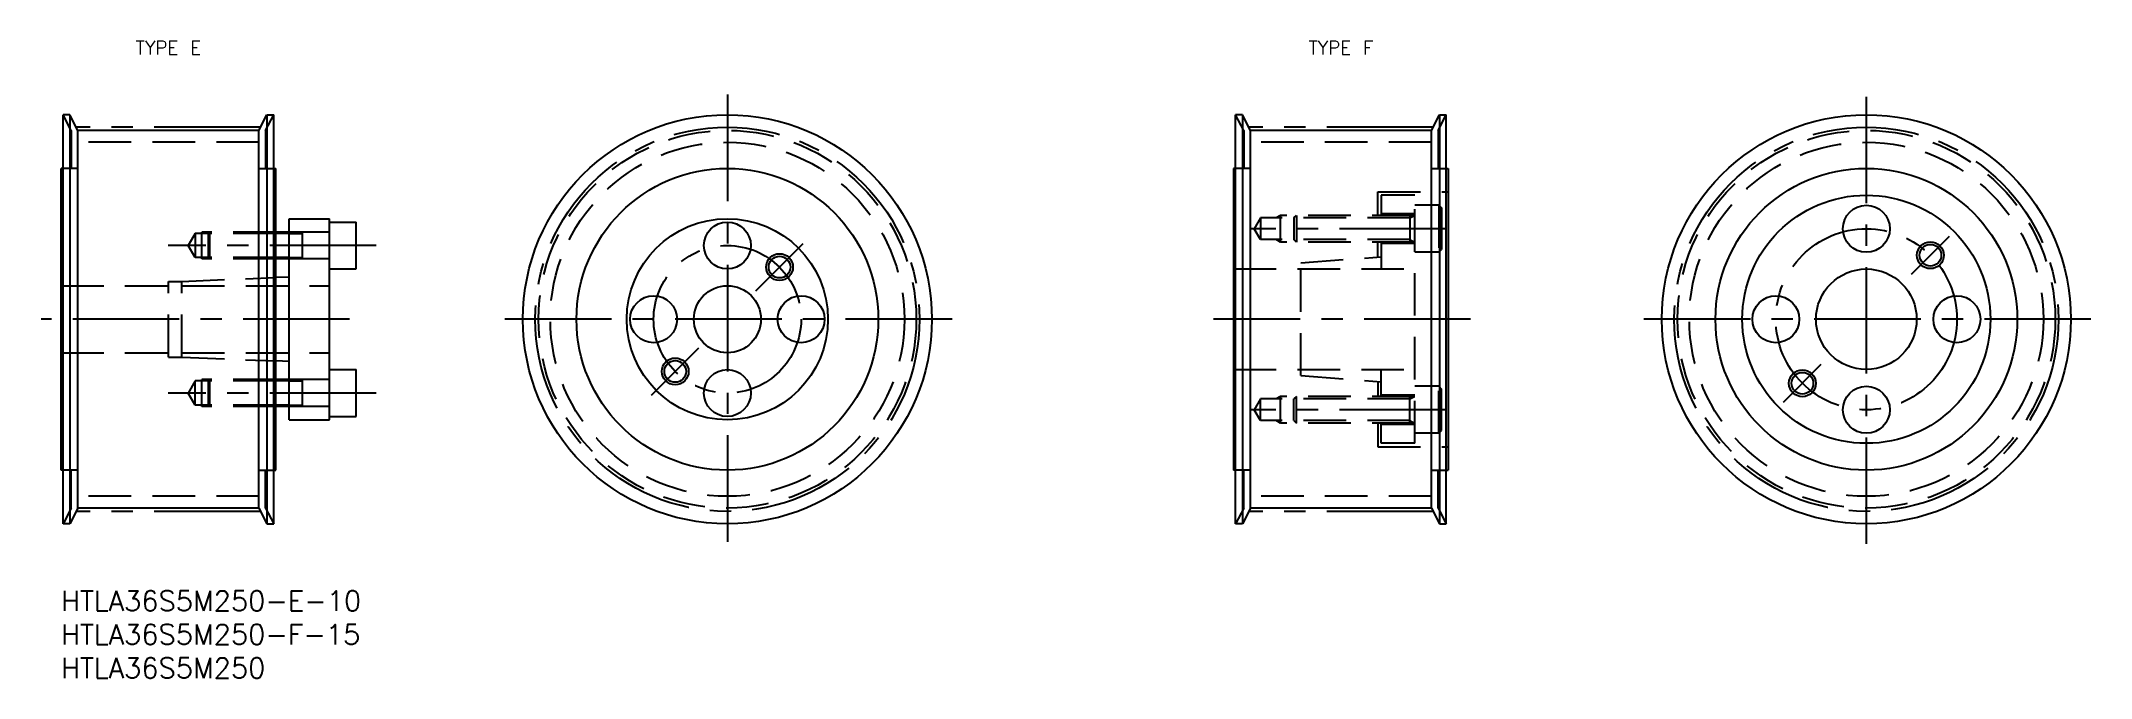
# Model space of a CAD drawing. Extents: x -3 to 303, y -13 to 82.
import ezdxf
from ezdxf.enums import TextEntityAlignment as Align

# ---------------------------------------------------------------- set-up
doc = ezdxf.new("R2010")
doc.units = 0
doc.header["$LTSCALE"] = 0.5
doc.linetypes.add('CENTER', pattern=[50.8, 31.75, -6.35, 6.35, -6.35])
doc.linetypes.add('DASHED', pattern=[19.05, 12.7, -6.35])
for name, color, linetype in [('MSM_CENTER', 1, 'CENTER'), ('MSM_CONTINUOUS', 7, 'CONTINUOUS'), ('MSM_DASHED', 4, 'DASHED'), ('MSM_NARROW', 5, 'CONTINUOUS'), ('MSM_PART_NUMBER', 7, 'CONTINUOUS')]:
    doc.layers.add(name, color=color, linetype=linetype)
doc.styles.add('MISUMI', font='txt.shx')
doc.styles.get("Standard").update_dxf_attribs({"font": 'txt.shx', "height": 3, "bigfont": 'bigfont.shx'})

# ---------------------------------------------------------------- blocks, each defined once
blk = doc.blocks.new('*U2')
at = {"layer": 'MSM_PART_NUMBER'}
blk.add_text('HTLA36S5M250-E-10', height=3, dxfattribs=at).set_placement((0, -3))
blk = doc.blocks.new('*U3')
at = {"layer": 'MSM_PART_NUMBER'}
blk.add_text('HTLA36S5M250', height=3, dxfattribs=at).set_placement((0, -13))
blk = doc.blocks.new('*U5')
at = {"layer": 'MSM_PART_NUMBER'}
blk.add_text('HTLA36S5M250-F-15', height=3, dxfattribs=at).set_placement((0, -8))

msp = doc.modelspace()

# ---------------------------------------------------------------- linework, layer by layer
at = {"layer": 'MSM_CENTER'}
for p, q in [((99.36, 74), (99.36, 7)), ((269.22, 7), (269.22, 74)), ((29.75, 69.15), (2.25, 69.15)), ((204.61, 69.15), (177.11, 69.15)), ((206.54, 54), (177.41, 54)), ((275.94, 47.22), (281.6, 52.87)), ((47, 51.5), (15.96, 51.5)), ((103.6, 44.74), (110.67, 51.81)), ((43, 40.5), (-3, 40.5)), ((132.86, 40.5), (65.86, 40.5)), ((210.2, 40.5), (171.86, 40.5)), ((302.72, 40.5), (235.72, 40.5)), ((88.05, 29.19), (95.12, 36.26)), ((256.85, 28.13), (262.5, 33.78)), ((47, 29.5), (15.96, 29.5)), ((206.54, 27), (177.41, 27)), ((29.75, 11.85), (2.25, 11.85)), ((204.61, 11.85), (177.11, 11.85))]:
    msp.add_line(p, q, dxfattribs=at)
for centre, radius in [((99.36, 40.5), 28.65), ((269.22, 40.5), 28.65), ((269.22, 40.5), 13.5), ((99.36, 40.5), 11)]:
    msp.add_circle(centre, radius, dxfattribs=at)
at = {"layer": 'MSM_CONTINUOUS'}
for p, q in [((0.3, 10), (0.3, 71)), ((1.3, 71), (0.3, 71)), ((1.3, 71), (1.3, 10)), ((2.5, 68.67), (1.3, 71)), ((29.5, 68.67), (30.7, 71)), ((30.7, 71), (30.7, 10)), ((30.7, 71), (31.7, 71)), ((31.7, 10), (31.7, 71)), ((175.16, 10), (175.16, 71)), ((176.16, 71), (175.16, 71)), ((176.16, 71), (176.16, 10)), ((177.36, 68.67), (176.16, 71)), ((204.36, 68.67), (205.56, 71)), ((205.56, 71), (205.56, 10)), ((205.56, 71), (206.56, 71)), ((206.56, 10), (206.56, 71)), ((2.5, 12.33), (2.5, 68.67)), ((29.5, 68.67), (2.5, 68.67)), ((29.5, 12.33), (29.5, 68.67)), ((177.36, 12.33), (177.36, 68.67)), ((204.36, 68.67), (177.36, 68.67)), ((204.36, 12.33), (204.36, 68.67)), ((0, 18), (0, 63)), ((0.3, 63), (0, 63)), ((31.7, 63), (32, 63)), ((32, 18), (32, 63)), ((174.86, 63), (174.86, 18)), ((175.16, 63), (174.86, 63)), ((206.56, 63), (206.86, 63)), ((206.86, 63), (206.86, 18)), ((34, 25.5), (34, 55.5)), ((34, 55.5), (40, 55.5)), ((40, 25.5), (40, 55.5)), ((34, 53.3), (32, 53.3)), ((40, 55), (44, 55)), ((44, 48), (44, 55)), ((34, 49.7), (32, 49.7)), ((34, 46.8), (32, 46.72)), ((40, 48), (44, 48)), ((34, 34.2), (32, 34.28)), ((34, 31.3), (32, 31.3)), ((40, 33), (44, 33)), ((44, 26), (44, 33)), ((34, 27.7), (32, 27.7)), ((34, 25.5), (40, 25.5)), ((40, 26), (44, 26)), ((0.3, 18), (0, 18)), ((31.7, 18), (32, 18)), ((175.16, 18), (174.86, 18)), ((206.56, 18), (206.86, 18)), ((2.5, 12.33), (1.3, 10)), ((29.5, 12.33), (2.5, 12.33)), ((29.5, 12.33), (30.7, 10)), ((177.36, 12.33), (176.16, 10)), ((204.36, 12.33), (177.36, 12.33)), ((204.36, 12.33), (205.56, 10)), ((1.3, 10), (0.3, 10)), ((30.7, 10), (31.7, 10)), ((176.16, 10), (175.16, 10)), ((205.56, 10), (206.56, 10))]:
    msp.add_line(p, q, dxfattribs=at)
for centre, radius in [((99.36, 40.5), 30.5), ((269.22, 40.5), 30.5), ((99.36, 40.5), 22.5), ((269.22, 40.5), 22.5), ((269.22, 40.5), 18.5), ((99.36, 40.5), 15), ((269.22, 54), 3.5), ((99.36, 51.5), 3.5), ((107.14, 48.28), 1.62), ((278.77, 50.05), 1.62), ((269.22, 40.5), 7.5), ((88.36, 40.5), 3.5), ((99.36, 40.5), 5), ((110.36, 40.5), 3.5), ((255.72, 40.5), 3.5), ((282.72, 40.5), 3.5), ((91.58, 32.72), 1.62), ((99.36, 29.5), 3.5), ((259.68, 30.95), 1.62), ((269.22, 27), 3.5)]:
    msp.add_circle(centre, radius, dxfattribs=at)
at = {"layer": 'MSM_DASHED'}
for p, q in [((1.5, 68.67), (0.3, 71)), ((30.5, 68.67), (31.7, 71)), ((176.36, 68.67), (175.16, 71)), ((205.36, 68.67), (206.56, 71)), ((1.5, 68.67), (1.5, 63)), ((30.5, 68.67), (30.5, 63)), ((176.36, 68.67), (176.36, 63)), ((205.36, 68.67), (205.36, 63)), ((29.5, 66.9), (2.5, 66.9)), ((204.36, 66.9), (177.36, 66.9)), ((2.5, 63), (0.3, 63)), ((29.5, 63), (31.7, 63)), ((177.36, 63), (175.16, 63)), ((204.36, 63), (206.56, 63)), ((196.36, 59.5), (206.86, 59.5)), ((196.36, 56), (196.36, 59.5)), ((201.86, 59), (196.86, 59)), ((196.86, 59), (196.86, 56)), ((201.86, 22), (201.86, 59)), ((178.86, 55.62), (177.92, 54)), ((178.86, 55.62), (178.86, 52.38)), ((201.16, 55.62), (178.86, 55.62)), ((181.86, 56), (181.2, 55.62)), ((181.86, 52), (181.86, 56)), ((201.86, 56), (181.86, 56)), ((183.86, 55.62), (184.24, 56)), ((183.86, 55.62), (183.86, 52.38)), ((184.24, 56), (184.24, 52)), ((201.86, 56.2), (196.86, 56.2)), ((201.16, 56), (201.16, 52)), ((201.16, 55.62), (201.81, 56)), ((205.46, 57.5), (201.86, 57.5)), ((205.46, 57.5), (205.46, 50.5)), ((205.46, 57.5), (205.86, 57.1)), ((205.86, 57.1), (205.86, 50.9)), ((20, 53.3), (18.96, 51.5)), ((32, 53.3), (20, 53.3)), ((20, 53.3), (20, 49.7)), ((32, 53.5), (21, 53.5)), ((21, 49.5), (21, 53.5)), ((22.2, 53.5), (22, 53.3)), ((22, 49.7), (22, 53.3)), ((22.2, 49.5), (22.2, 53.5)), ((40, 53.5), (34, 53.5)), ((34, 53.3), (36, 53.3)), ((36, 49.5), (36, 53.5)), ((178.86, 52.38), (177.92, 54)), ((201.16, 52.38), (178.86, 52.38)), ((181.86, 52), (181.2, 52.38)), ((201.86, 52), (181.86, 52)), ((184.24, 52), (183.86, 52.38)), ((196.36, 49.79), (196.36, 52)), ((196.86, 52), (196.86, 48)), ((201.16, 52.38), (201.81, 52)), ((20, 49.7), (18.96, 51.5)), ((32, 49.7), (20, 49.7)), ((32, 49.5), (21, 49.5)), ((22.2, 49.5), (22, 49.7)), ((34, 49.7), (36, 49.7)), ((40, 49.5), (34, 49.5)), ((184.86, 48.91), (196.86, 49.82)), ((201.86, 51.8), (196.86, 51.8)), ((205.46, 50.5), (201.86, 50.5)), ((205.46, 50.5), (205.86, 50.9)), ((16, 34.85), (16, 46.15)), ((16, 46.15), (18, 46.15)), ((18, 46.15), (32, 46.72)), ((18, 34.85), (18, 46.15)), ((174.86, 48), (201.86, 48)), ((184.86, 32.09), (184.86, 48.91)), ((0, 45.5), (16, 45.5)), ((18, 45.5), (40, 45.5)), ((0, 35.5), (16, 35.5)), ((16, 34.85), (18, 34.85)), ((18, 35.5), (40, 35.5)), ((18, 34.85), (32, 34.28)), ((20, 31.3), (18.96, 29.5)), ((32, 31.3), (20, 31.3)), ((20, 27.7), (20, 31.3)), ((32, 31.5), (21, 31.5)), ((21, 27.5), (21, 31.5)), ((22.2, 31.5), (22, 31.3)), ((22, 27.7), (22, 31.3)), ((22.2, 27.5), (22.2, 31.5)), ((40, 31.5), (34, 31.5)), ((34, 31.3), (36, 31.3)), ((36, 27.5), (36, 31.5)), ((174.86, 33), (201.86, 33)), ((184.86, 32.09), (196.86, 31.17)), ((196.36, 31.21), (196.36, 29)), ((196.86, 29), (196.86, 33)), ((20, 27.7), (18.96, 29.5)), ((32, 27.7), (20, 27.7)), ((22.2, 27.5), (22, 27.7)), ((34, 27.7), (36, 27.7)), ((178.86, 28.62), (177.92, 27)), ((178.86, 25.38), (178.86, 28.62)), ((201.16, 28.62), (178.86, 28.62)), ((181.86, 29), (181.2, 28.62)), ((181.86, 25), (181.86, 29)), ((201.86, 29), (181.86, 29)), ((184.24, 29), (183.86, 28.62)), ((183.86, 25.38), (183.86, 28.62)), ((184.24, 25), (184.24, 29)), ((201.86, 29.2), (196.86, 29.2)), ((201.16, 25), (201.16, 29)), ((201.16, 28.62), (201.81, 29)), ((205.46, 30.5), (201.86, 30.5)), ((205.46, 23.5), (205.46, 30.5)), ((205.46, 30.5), (205.86, 30.1)), ((205.86, 23.9), (205.86, 30.1)), ((32, 27.5), (21, 27.5)), ((40, 27.5), (34, 27.5)), ((178.86, 25.38), (177.92, 27)), ((201.16, 25.38), (178.86, 25.38)), ((181.86, 25), (181.2, 25.38)), ((201.86, 25), (181.86, 25)), ((183.86, 25.38), (184.24, 25)), ((196.36, 25), (196.36, 21.5)), ((196.86, 22), (196.86, 25)), ((201.86, 24.8), (196.86, 24.8)), ((201.16, 25.38), (201.81, 25)), ((196.36, 21.5), (206.86, 21.5)), ((201.86, 22), (196.86, 22)), ((205.46, 23.5), (201.86, 23.5)), ((205.46, 23.5), (205.86, 23.9)), ((2.5, 18), (0.3, 18)), ((1.5, 12.33), (1.5, 18)), ((29.5, 18), (31.7, 18)), ((30.5, 12.33), (30.5, 18)), ((177.36, 18), (175.16, 18)), ((176.36, 12.33), (176.36, 18)), ((204.36, 18), (206.56, 18)), ((205.36, 12.33), (205.36, 18)), ((1.5, 12.33), (0.3, 10)), ((29.5, 14.1), (2.5, 14.1)), ((30.5, 12.33), (31.7, 10)), ((176.36, 12.33), (175.16, 10)), ((204.36, 14.1), (177.36, 14.1)), ((205.36, 12.33), (206.56, 10))]:
    msp.add_line(p, q, dxfattribs=at)
for centre, radius in [((99.36, 40.5), 28.17), ((269.22, 40.5), 28.17), ((99.36, 40.5), 26.4), ((269.22, 40.5), 26.4)]:
    msp.add_circle(centre, radius, dxfattribs=at)
at = {"layer": 'MSM_NARROW'}
for p, q in [((34, 53.5), (32, 53.5)), ((34, 49.5), (32, 49.5)), ((34, 31.5), (32, 31.5)), ((34, 27.5), (32, 27.5))]:
    msp.add_line(p, q, dxfattribs=at)
for centre in [(278.77, 50.05), (107.14, 48.28), (91.58, 32.72), (259.68, 30.95)]:
    msp.add_circle(centre, 2, dxfattribs=at)

# ---------------------------------------------------------------- block references
at = {"layer": 'MSM_CONTINUOUS'}
for name in ['*U2', '*U5', '*U3']:
    msp.add_blockref(name, (0, 0), dxfattribs=at)

# ---------------------------------------------------------------- texts
at = {"layer": 'MSM_PART_NUMBER', "style": 'MISUMI'}
for s, p in [('TYPE E', (16, 81)), ('TYPE F', (190.86, 81))]:
    msp.add_text(s, height=2, dxfattribs=at).set_placement(p, align=Align.MIDDLE_CENTER)

doc.saveas('drawing.dxf')
